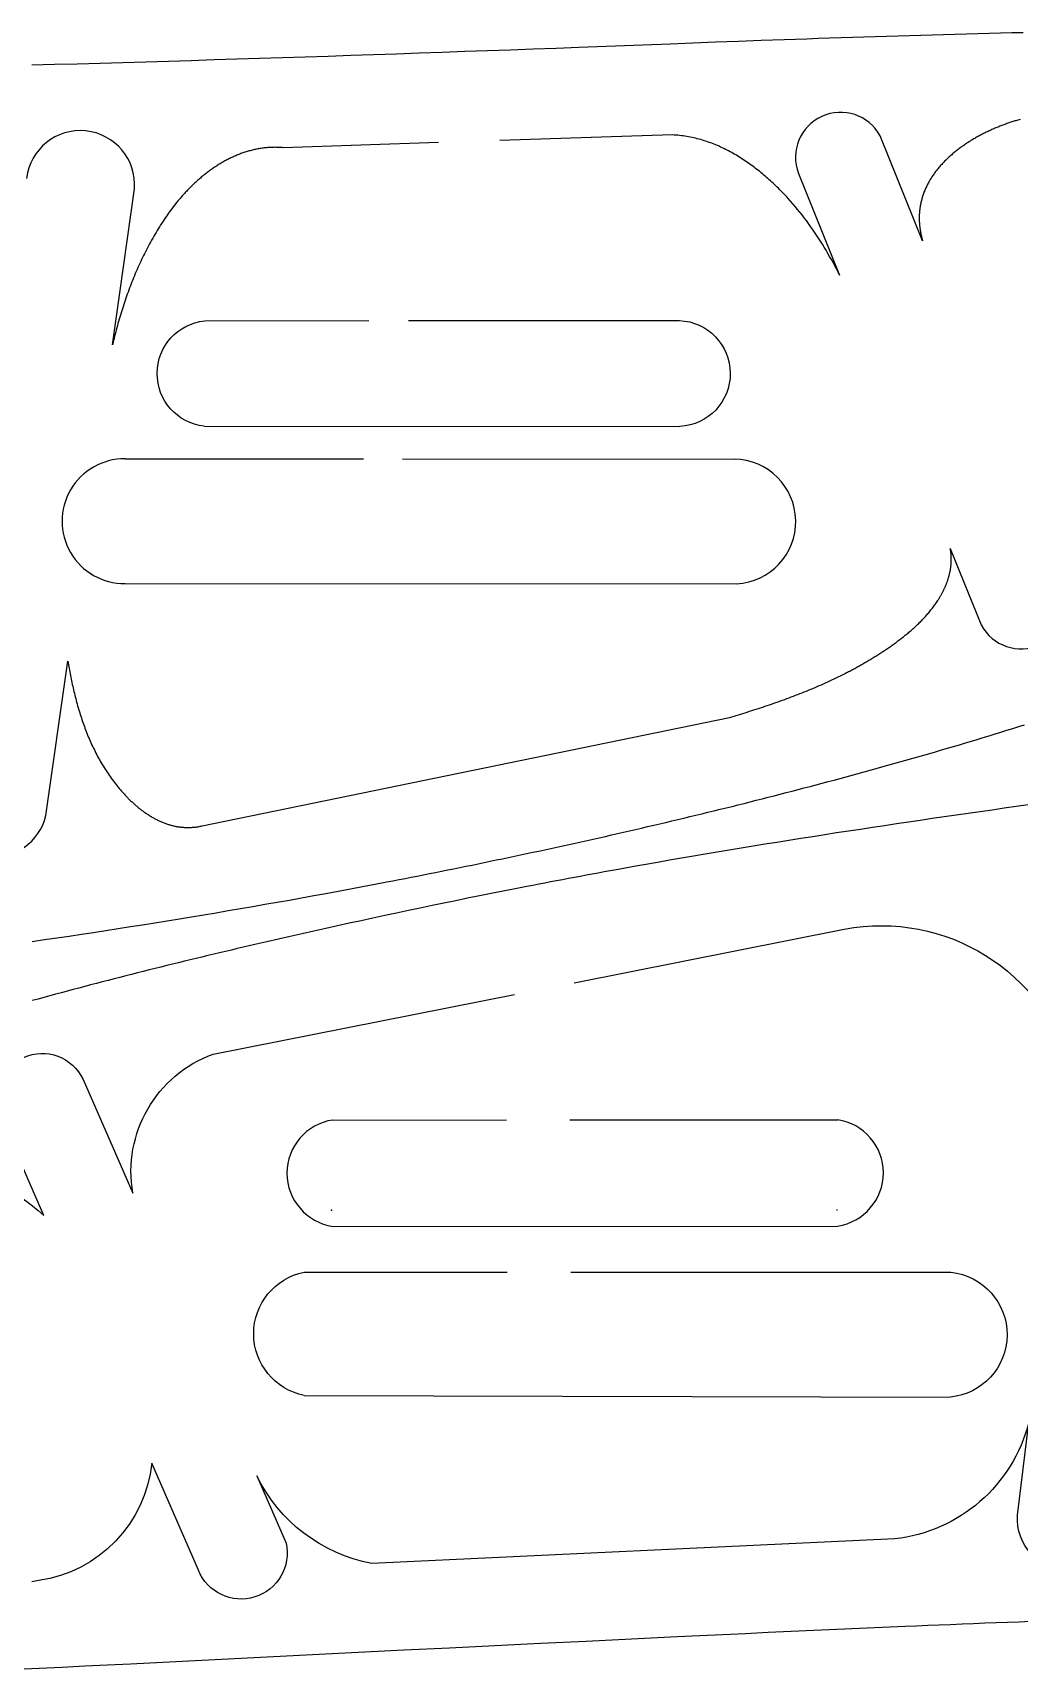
# Model space of a CAD drawing. Header units: millimetres. Extents: x 106 to 1096, y 85 to 181.
# Drawn here: x 667 to 721.7, y 87 to 177.7 of the extents above; entities that cross this region are included whole.
import ezdxf

# ---------------------------------------------------------------- set-up
doc = ezdxf.new("R2010")
doc.units = ezdxf.units.MM

msp = doc.modelspace()

# ---------------------------------------------------------------- linework, layer by layer
at = {"color": 40, "true_color": 0xffa600}
for p, q in [((676.554, 161.737), (685.652, 161.752)), ((687.851, 161.752), (702.88, 161.752)), ((676.518, 155.886), (702.907, 155.874)), ((672.131, 154.081), (685.357, 154.074)), ((687.516, 154.073), (705.928, 154.064)), ((672.131, 147.166), (706.053, 147.153)), ((683.652, 111.514), (711.652, 111.533)), ((682.063, 102.144), (717.895, 102.048))]:
    msp.add_line(p, q, dxfattribs=at)
at = {"color": 40, "linetype": 'Continuous', "lineweight": 25, "true_color": 0xffa600}
for points in [[(721.955, 177.713), (721.324, 177.699), (720.693, 177.684), (720.061, 177.669), (719.429, 177.654), (718.798, 177.637), (718.166, 177.621), (717.534, 177.603), (716.903, 177.586), (716.271, 177.567), (715.639, 177.549), (715.007, 177.53), (714.375, 177.51), (713.743, 177.49), (713.111, 177.47), (712.479, 177.449), (711.847, 177.428), (711.215, 177.407), (710.582, 177.386), (709.95, 177.364), (708.686, 177.319), (707.421, 177.274), (706.157, 177.227), (704.892, 177.181), (703.627, 177.133), (702.362, 177.086), (699.832, 176.99), (697.303, 176.894), (696.038, 176.847), (694.773, 176.8), (693.508, 176.754), (692.244, 176.708), (690.979, 176.663), (689.714, 176.618), (688.45, 176.574), (687.185, 176.531), (685.921, 176.488), (684.656, 176.445), (683.392, 176.403), (682.127, 176.362), (680.863, 176.321), (679.598, 176.281), (678.334, 176.241), (677.07, 176.202), (675.805, 176.163), (674.541, 176.125), (673.277, 176.088), (672.012, 176.051), (670.748, 176.014), (669.484, 175.978), (668.22, 175.943), (666.955, 175.908)], [(666.99, 127.32), (667.67, 127.418), (668.351, 127.518), (669.031, 127.618), (669.711, 127.72), (670.391, 127.822), (671.071, 127.926), (671.751, 128.031), (672.43, 128.137), (673.11, 128.244), (673.789, 128.352), (674.468, 128.461), (675.146, 128.571), (675.825, 128.683), (676.504, 128.795), (677.182, 128.909), (677.86, 129.024), (678.538, 129.14), (679.215, 129.257), (679.893, 129.375), (680.57, 129.494), (681.247, 129.614), (681.924, 129.736), (682.601, 129.858), (683.277, 129.982), (683.954, 130.107), (684.63, 130.233), (685.306, 130.36), (685.981, 130.488), (686.657, 130.617), (686.994, 130.683), (687.332, 130.748), (687.669, 130.814), (688.007, 130.88), (688.344, 130.946), (688.682, 131.012), (689.019, 131.079), (689.356, 131.146), (689.693, 131.214), (690.03, 131.281), (690.367, 131.349), (690.704, 131.418), (691.041, 131.486), (691.378, 131.555), (691.715, 131.624), (692.052, 131.694), (692.389, 131.764), (692.725, 131.834), (693.062, 131.904), (693.398, 131.974), (693.735, 132.045), (694.071, 132.117), (694.408, 132.188), (694.744, 132.26), (695.08, 132.332), (695.416, 132.404), (695.752, 132.477), (696.088, 132.55), (696.424, 132.624), (696.76, 132.697), (697.096, 132.771), (697.432, 132.846), (697.767, 132.92), (698.103, 132.995), (698.439, 133.07), (698.774, 133.146), (699.109, 133.222), (699.445, 133.298), (699.78, 133.374), (700.115, 133.451), (700.45, 133.528), (700.785, 133.606), (701.12, 133.684), (701.455, 133.762), (701.79, 133.84), (702.124, 133.919), (702.459, 133.999), (702.794, 134.078), (703.128, 134.158), (703.462, 134.238), (703.797, 134.319), (704.131, 134.399), (704.465, 134.481), (704.799, 134.562), (705.133, 134.644), (705.467, 134.726), (705.801, 134.809), (706.135, 134.892), (706.468, 134.975), (706.802, 135.059), (707.135, 135.143), (707.469, 135.227), (707.802, 135.312), (708.135, 135.397), (708.468, 135.483), (708.801, 135.569), (709.134, 135.655), (709.467, 135.741), (709.8, 135.828), (710.132, 135.916), (710.465, 136.003), (710.797, 136.091), (711.13, 136.18), (711.462, 136.269), (711.794, 136.358), (712.126, 136.448), (712.458, 136.537), (712.79, 136.628), (713.122, 136.719), (713.453, 136.81), (713.785, 136.901), (714.116, 136.993), (714.448, 137.086), (714.779, 137.178), (715.11, 137.272), (715.441, 137.365), (715.772, 137.459), (716.103, 137.554), (716.433, 137.649), (716.764, 137.744), (717.094, 137.84), (717.424, 137.937), (717.754, 138.034), (718.084, 138.131), (718.414, 138.229), (718.743, 138.327), (719.073, 138.426), (719.402, 138.525), (719.731, 138.625), (720.06, 138.725), (720.389, 138.826), (720.717, 138.927), (721.046, 139.029), (721.374, 139.131), (721.702, 139.234), (722.03, 139.337)], [(722.216, 134.885), (721.552, 134.792), (720.888, 134.7), (720.224, 134.606), (719.56, 134.512), (718.896, 134.417), (718.233, 134.322), (717.569, 134.225), (716.905, 134.129), (716.242, 134.031), (715.579, 133.933), (714.915, 133.834), (714.252, 133.735), (713.589, 133.635), (712.926, 133.534), (712.263, 133.433), (711.6, 133.331), (710.938, 133.228), (710.275, 133.125), (709.613, 133.02), (708.95, 132.915), (708.288, 132.809), (707.626, 132.703), (706.964, 132.595), (706.303, 132.487), (705.641, 132.378), (704.979, 132.267), (704.318, 132.156), (703.657, 132.044), (702.996, 131.931), (702.335, 131.817), (701.675, 131.702), (701.014, 131.585), (700.354, 131.468), (699.694, 131.35), (699.364, 131.29), (699.034, 131.23), (698.705, 131.17), (698.375, 131.11), (698.045, 131.049), (697.715, 130.988), (697.386, 130.927), (697.056, 130.865), (696.727, 130.803), (696.397, 130.741), (696.068, 130.679), (695.739, 130.616), (695.409, 130.553), (695.08, 130.489), (694.751, 130.426), (694.422, 130.362), (693.764, 130.233), (693.106, 130.104), (692.448, 129.973), (691.791, 129.841), (691.133, 129.708), (690.476, 129.574), (689.819, 129.439), (689.163, 129.303), (688.506, 129.166), (687.85, 129.028), (687.194, 128.889), (686.538, 128.749), (685.883, 128.608), (685.227, 128.466), (684.572, 128.324), (683.917, 128.18), (683.262, 128.035), (682.608, 127.89), (681.953, 127.743), (681.299, 127.595), (680.645, 127.447), (679.992, 127.297), (679.665, 127.222), (679.338, 127.146), (679.012, 127.07), (678.685, 126.994), (678.359, 126.918), (678.032, 126.841), (677.706, 126.764), (677.38, 126.687), (677.054, 126.609), (676.727, 126.531), (676.401, 126.453), (676.075, 126.375), (675.75, 126.296), (675.424, 126.216), (675.098, 126.137), (674.772, 126.057), (674.447, 125.977), (674.121, 125.896), (673.796, 125.815), (673.471, 125.734), (673.146, 125.653), (672.82, 125.571), (672.495, 125.489), (672.171, 125.406), (671.846, 125.323), (671.521, 125.24), (671.196, 125.156), (670.872, 125.072), (670.547, 124.988), (670.223, 124.903), (669.899, 124.818), (669.574, 124.732), (669.25, 124.646), (668.926, 124.56), (668.602, 124.474), (668.278, 124.387), (667.955, 124.299), (667.631, 124.212), (667.308, 124.124), (666.984, 124.035)], [(666.111, 86.952), (667.375, 87.013), (668.638, 87.074), (669.902, 87.137), (671.166, 87.2), (672.429, 87.263), (674.957, 87.391), (677.484, 87.519), (680.011, 87.646), (682.538, 87.773), (685.066, 87.898), (687.593, 88.023), (690.12, 88.147), (692.648, 88.271), (695.175, 88.394), (697.702, 88.517), (700.23, 88.64), (702.757, 88.762), (704.021, 88.822), (705.285, 88.883), (706.549, 88.942), (707.813, 89.001), (709.077, 89.06), (710.341, 89.117), (711.604, 89.174), (712.868, 89.23), (714.132, 89.285), (715.397, 89.339), (716.029, 89.366), (716.661, 89.392), (717.293, 89.419), (717.925, 89.444), (718.557, 89.47), (719.189, 89.495), (719.821, 89.52), (720.453, 89.544), (721.085, 89.568), (721.717, 89.592), (722.35, 89.616)]]:
    msp.add_lwpolyline(points, dxfattribs=at)
for points in [[(721.775, 172.903), (721.718, 172.887), (721.661, 172.87), (721.605, 172.854), (721.548, 172.836), (721.492, 172.819), (721.435, 172.801), (721.379, 172.783), (721.323, 172.765), (721.266, 172.747), (721.21, 172.728), (721.154, 172.709), (721.098, 172.69), (721.043, 172.67), (720.987, 172.65), (720.931, 172.63), (720.876, 172.61), (720.82, 172.589), (720.765, 172.568), (720.71, 172.547), (720.654, 172.525), (720.599, 172.503), (720.545, 172.481), (720.49, 172.459), (720.435, 172.436), (720.38, 172.413), (720.326, 172.39), (720.271, 172.366), (720.217, 172.342), (720.163, 172.318), (720.109, 172.293), (720.055, 172.268), (720.001, 172.243), (719.947, 172.217), (719.894, 172.191), (719.84, 172.165), (719.787, 172.138), (719.733, 172.111), (719.68, 172.084), (719.627, 172.056), (719.574, 172.028), (719.521, 172), (719.469, 171.971), (719.416, 171.942), (719.364, 171.913), (719.312, 171.883), (719.26, 171.853), (719.208, 171.823), (719.156, 171.792), (719.104, 171.761), (719.053, 171.73), (719.001, 171.698), (718.95, 171.666), (718.9, 171.633), (718.849, 171.6), (718.799, 171.567), (718.748, 171.534), (718.698, 171.5), (718.649, 171.466), (718.599, 171.431), (718.55, 171.396), (718.501, 171.361), (718.452, 171.325), (718.404, 171.289), (718.356, 171.253), (718.308, 171.216), (718.261, 171.179), (718.214, 171.142), (718.167, 171.104), (718.12, 171.066), (718.074, 171.028), (718.028, 170.989), (717.983, 170.95), (717.938, 170.911), (717.893, 170.871), (717.849, 170.831), (717.805, 170.791), (717.761, 170.75), (717.718, 170.709), (717.676, 170.668), (717.633, 170.626), (717.591, 170.584), (717.55, 170.542), (717.509, 170.499), (717.469, 170.456), (717.429, 170.413), (717.389, 170.369), (717.35, 170.325), (717.311, 170.281), (717.273, 170.236), (717.236, 170.191), (717.199, 170.146), (717.162, 170.1), (717.126, 170.054), (717.091, 170.008), (717.056, 169.961), (717.021, 169.914), (716.987, 169.867), (716.954, 169.819), (716.922, 169.771), (716.89, 169.723), (716.858, 169.674), (716.827, 169.625), (716.797, 169.576), (716.767, 169.526), (716.738, 169.476), (716.71, 169.426), (716.682, 169.376), (716.655, 169.325), (716.629, 169.273), (716.603, 169.222), (716.578, 169.17), (716.554, 169.118), (716.53, 169.065), (716.507, 169.013), (716.485, 168.959), (716.463, 168.906), (716.442, 168.852), (716.422, 168.798), (716.403, 168.744), (716.384, 168.689), (716.367, 168.634), (716.349, 168.579), (716.333, 168.523), (716.318, 168.467), (716.303, 168.411), (716.289, 168.354), (716.276, 168.297), (716.264, 168.24), (716.252, 168.182), (716.247, 168.153), (716.242, 168.124), (716.237, 168.095), (716.232, 168.066), (716.227, 168.037), (716.223, 168.008), (716.219, 167.978), (716.215, 167.949), (716.211, 167.919), (716.208, 167.89), (716.204, 167.86), (716.201, 167.83), (716.199, 167.801), (716.196, 167.771), (716.194, 167.741), (716.191, 167.711), (716.19, 167.68), (716.188, 167.65), (716.186, 167.62), (716.185, 167.59), (716.184, 167.559), (716.183, 167.529), (716.183, 167.498), (716.182, 167.467), (716.182, 167.437), (716.182, 167.406), (716.183, 167.375), (716.183, 167.344), (716.184, 167.313), (716.185, 167.282), (716.187, 167.25), (716.188, 167.219), (716.19, 167.188), (716.192, 167.156), (716.194, 167.125), (716.197, 167.093), (716.2, 167.062), (716.203, 167.03), (716.206, 166.998), (716.209, 166.966), (716.213, 166.934), (716.217, 166.902), (716.221, 166.87), (716.226, 166.838), (716.231, 166.805), (716.236, 166.773), (716.241, 166.741), (716.247, 166.708), (716.252, 166.676), (716.258, 166.643), (716.265, 166.61), (716.271, 166.577), (716.278, 166.544), (716.285, 166.511), (716.293, 166.478), (716.3, 166.445), (716.308, 166.412), (716.316, 166.379), (716.325, 166.346), (716.334, 166.312), (716.342, 166.279), (716.352, 166.245), (716.361, 166.211), (716.371, 166.178), (714.015, 171.998, 0.933284), (709.482, 169.915), (711.769, 164.264), (711.681, 164.439), (711.59, 164.614), (711.499, 164.788), (711.405, 164.962), (711.31, 165.134), (711.213, 165.307), (711.115, 165.478), (711.015, 165.648), (710.913, 165.818), (710.81, 165.986), (710.705, 166.154), (710.598, 166.32), (710.49, 166.486), (710.38, 166.65), (710.268, 166.813), (710.154, 166.975), (710.039, 167.136), (709.921, 167.295), (709.802, 167.453), (709.682, 167.61), (709.559, 167.765), (709.435, 167.918), (709.308, 168.07), (709.18, 168.221), (709.05, 168.37), (708.918, 168.517), (708.851, 168.59), (708.784, 168.662), (708.717, 168.734), (708.649, 168.806), (708.58, 168.877), (708.511, 168.947), (708.441, 169.017), (708.371, 169.087), (708.301, 169.156), (708.23, 169.225), (708.158, 169.293), (708.086, 169.361), (708.014, 169.428), (707.941, 169.495), (707.868, 169.561), (707.794, 169.626), (707.719, 169.692), (707.644, 169.756), (707.569, 169.82), (707.493, 169.884), (707.416, 169.947), (707.339, 170.009), (707.262, 170.071), (707.184, 170.132), (707.105, 170.192), (707.027, 170.252), (706.947, 170.311), (706.867, 170.37), (706.787, 170.428), (706.706, 170.485), (706.624, 170.541), (706.542, 170.597), (706.46, 170.652), (706.377, 170.706), (706.294, 170.76), (706.21, 170.812), (706.126, 170.864), (706.041, 170.915), (705.956, 170.965), (705.87, 171.014), (705.784, 171.062), (705.697, 171.109), (705.61, 171.155), (705.523, 171.201), (705.435, 171.245), (705.346, 171.289), (705.257, 171.331), (705.168, 171.373), (705.078, 171.413), (704.988, 171.452), (704.897, 171.49), (704.806, 171.528), (704.714, 171.564), (704.622, 171.598), (704.53, 171.632), (704.437, 171.665), (704.344, 171.696), (704.25, 171.726), (704.156, 171.755), (704.061, 171.783), (703.966, 171.81), (703.87, 171.835), (703.774, 171.859), (703.678, 171.882), (703.581, 171.903), (703.484, 171.923), (703.386, 171.942), (703.288, 171.959), (703.19, 171.975), (703.091, 171.989), (702.992, 172.002), (702.892, 172.014), (702.792, 172.024), (702.692, 172.033), (702.591, 172.04), (702.49, 172.046), (692.914, 171.732)], [(689.518, 171.62), (680.908, 171.338), (680.845, 171.343), (680.782, 171.348), (680.719, 171.351), (680.657, 171.354), (680.594, 171.356), (680.531, 171.357), (680.469, 171.358), (680.407, 171.357), (680.345, 171.356), (680.283, 171.354), (680.221, 171.352), (680.16, 171.349), (680.098, 171.345), (680.037, 171.34), (679.976, 171.335), (679.915, 171.329), (679.854, 171.322), (679.793, 171.314), (679.732, 171.306), (679.672, 171.297), (679.612, 171.288), (679.552, 171.277), (679.492, 171.267), (679.432, 171.255), (679.372, 171.243), (679.313, 171.23), (679.254, 171.216), (679.195, 171.202), (679.136, 171.188), (679.077, 171.172), (679.019, 171.156), (678.96, 171.14), (678.902, 171.122), (678.844, 171.104), (678.786, 171.086), (678.729, 171.067), (678.671, 171.047), (678.614, 171.027), (678.557, 171.007), (678.5, 170.985), (678.444, 170.963), (678.387, 170.941), (678.331, 170.918), (678.275, 170.894), (678.219, 170.87), (678.163, 170.846), (678.108, 170.821), (678.053, 170.795), (677.998, 170.769), (677.943, 170.742), (677.888, 170.715), (677.834, 170.687), (677.78, 170.659), (677.726, 170.631), (677.672, 170.601), (677.619, 170.572), (677.565, 170.542), (677.512, 170.511), (677.459, 170.48), (677.407, 170.449), (677.354, 170.417), (677.302, 170.385), (677.25, 170.352), (677.199, 170.319), (677.147, 170.285), (677.096, 170.251), (677.045, 170.217), (676.995, 170.182), (676.944, 170.147), (676.894, 170.111), (676.844, 170.075), (676.794, 170.039), (676.745, 170.002), (676.696, 169.965), (676.647, 169.927), (676.598, 169.889), (676.55, 169.851), (676.501, 169.813), (676.453, 169.774), (676.406, 169.735), (676.358, 169.695), (676.311, 169.655), (676.264, 169.615), (676.218, 169.574), (676.172, 169.534), (676.126, 169.493), (676.08, 169.451), (676.034, 169.409), (675.989, 169.367), (675.944, 169.325), (675.9, 169.283), (675.855, 169.24), (675.811, 169.197), (675.767, 169.154), (675.724, 169.11), (675.681, 169.066), (675.638, 169.022), (675.595, 168.978), (675.553, 168.934), (675.511, 168.889), (675.469, 168.844), (675.428, 168.799), (675.387, 168.753), (675.346, 168.708), (675.305, 168.662), (675.265, 168.616), (675.225, 168.57), (675.185, 168.524), (675.146, 168.477), (675.107, 168.43), (675.068, 168.383), (675.029, 168.336), (674.99, 168.289), (674.952, 168.241), (674.877, 168.146), (674.802, 168.049), (674.729, 167.952), (674.656, 167.854), (674.584, 167.756), (674.514, 167.657), (674.444, 167.557), (674.375, 167.457), (674.307, 167.356), (674.239, 167.255), (674.173, 167.153), (674.107, 167.05), (674.042, 166.948), (673.978, 166.844), (673.915, 166.74), (673.852, 166.636), (673.79, 166.531), (673.729, 166.426), (673.669, 166.32), (673.609, 166.214), (673.55, 166.107), (673.492, 166), (673.434, 165.893), (673.378, 165.785), (673.322, 165.677), (673.266, 165.569), (673.212, 165.46), (673.158, 165.35), (673.104, 165.241), (673.052, 165.131), (673, 165.02), (672.949, 164.91), (672.898, 164.799), (672.848, 164.687), (672.799, 164.576), (672.751, 164.464), (672.703, 164.351), (672.656, 164.239), (672.609, 164.126), (672.563, 164.013), (672.518, 163.899), (672.473, 163.786), (672.429, 163.672), (672.386, 163.558), (672.343, 163.443), (672.301, 163.329), (672.259, 163.214), (672.219, 163.099), (672.178, 162.983), (672.139, 162.868), (672.099, 162.752), (672.061, 162.636), (672.023, 162.52), (671.986, 162.404), (671.949, 162.288), (671.913, 162.171), (671.877, 162.055), (671.842, 161.938), (671.808, 161.821), (671.774, 161.704), (671.741, 161.587), (671.708, 161.47), (671.676, 161.352), (671.644, 161.235), (671.613, 161.117), (671.582, 161), (671.552, 160.882), (671.522, 160.764), (671.493, 160.647), (671.465, 160.529), (671.437, 160.411), (672.658, 169.053, 0.97632), (666.665, 169.636)], [(661.756, 134.877, 0.86459), (667.748, 134.294), (668.958, 142.863), (668.975, 142.763), (668.992, 142.664), (669.01, 142.564), (669.028, 142.465), (669.046, 142.366), (669.065, 142.266), (669.084, 142.167), (669.103, 142.067), (669.123, 141.968), (669.144, 141.869), (669.164, 141.77), (669.185, 141.67), (669.207, 141.571), (669.229, 141.472), (669.251, 141.374), (669.274, 141.275), (669.297, 141.176), (669.321, 141.078), (669.346, 140.979), (669.37, 140.881), (669.396, 140.783), (669.422, 140.685), (669.448, 140.587), (669.475, 140.489), (669.502, 140.391), (669.53, 140.294), (669.558, 140.197), (669.587, 140.1), (669.617, 140.003), (669.647, 139.906), (669.678, 139.81), (669.709, 139.714), (669.741, 139.618), (669.774, 139.522), (669.807, 139.427), (669.841, 139.331), (669.875, 139.236), (669.911, 139.141), (669.946, 139.047), (669.983, 138.953), (670.02, 138.859), (670.058, 138.765), (670.096, 138.672), (670.135, 138.579), (670.175, 138.486), (670.216, 138.394), (670.257, 138.302), (670.299, 138.21), (670.342, 138.118), (670.385, 138.027), (670.43, 137.937), (670.475, 137.846), (670.52, 137.756), (670.567, 137.667), (670.614, 137.577), (670.663, 137.489), (670.712, 137.4), (670.761, 137.312), (670.812, 137.225), (670.864, 137.137), (670.916, 137.051), (670.969, 136.964), (671.023, 136.878), (671.078, 136.793), (671.134, 136.708), (671.19, 136.624), (671.248, 136.539), (671.306, 136.456), (671.366, 136.373), (671.426, 136.29), (671.487, 136.208), (671.549, 136.127), (671.613, 136.046), (671.677, 135.965), (671.742, 135.885), (671.808, 135.806), (671.875, 135.727), (671.942, 135.648), (671.977, 135.61), (672.011, 135.571), (672.046, 135.532), (672.081, 135.494), (672.116, 135.456), (672.152, 135.418), (672.188, 135.38), (672.224, 135.343), (672.26, 135.305), (672.296, 135.268), (672.333, 135.231), (672.37, 135.195), (672.407, 135.158), (672.444, 135.122), (672.482, 135.086), (672.52, 135.051), (672.558, 135.016), (672.596, 134.981), (672.635, 134.946), (672.673, 134.911), (672.712, 134.877), (672.751, 134.843), (672.791, 134.81), (672.83, 134.777), (672.87, 134.744), (672.91, 134.711), (672.95, 134.679), (672.991, 134.647), (673.032, 134.616), (673.072, 134.585), (673.113, 134.554), (673.155, 134.524), (673.196, 134.494), (673.238, 134.464), (673.28, 134.435), (673.322, 134.406), (673.364, 134.378), (673.407, 134.35), (673.45, 134.323), (673.493, 134.296), (673.536, 134.269), (673.579, 134.243), (673.623, 134.217), (673.666, 134.192), (673.71, 134.167), (673.755, 134.143), (673.799, 134.119), (673.843, 134.096), (673.888, 134.073), (673.933, 134.05), (673.978, 134.028), (674.024, 134.007), (674.069, 133.986), (674.115, 133.966), (674.161, 133.946), (674.207, 133.927), (674.253, 133.908), (674.299, 133.89), (674.346, 133.873), (674.393, 133.856), (674.44, 133.839), (674.487, 133.824), (674.534, 133.808), (674.582, 133.794), (674.63, 133.78), (674.678, 133.766), (674.726, 133.754), (674.774, 133.741), (674.822, 133.73), (674.871, 133.719), (674.92, 133.709), (674.969, 133.699), (675.018, 133.69), (675.067, 133.682), (675.117, 133.674), (675.166, 133.668), (675.216, 133.661), (675.266, 133.656), (675.316, 133.651), (675.367, 133.647), (675.417, 133.643), (675.468, 133.641), (675.518, 133.639), (675.569, 133.637), (675.621, 133.637), (675.672, 133.637), (675.723, 133.638), (675.775, 133.64), (675.827, 133.643), (675.878, 133.646), (675.931, 133.65), (675.983, 133.655), (676.035, 133.661), (676.088, 133.667), (676.14, 133.674), (676.193, 133.682), (676.246, 133.691), (676.299, 133.701), (676.353, 133.712), (676.406, 133.723), (705.668, 139.743), (705.791, 139.779), (705.913, 139.816), (706.036, 139.853), (706.158, 139.89), (706.281, 139.927), (706.403, 139.965), (706.526, 140.003), (706.648, 140.041), (706.771, 140.08), (706.893, 140.119), (707.016, 140.158), (707.138, 140.197), (707.26, 140.237), (707.383, 140.277), (707.505, 140.317), (707.627, 140.358), (707.749, 140.399), (707.871, 140.441), (707.993, 140.482), (708.115, 140.524), (708.236, 140.567), (708.358, 140.61), (708.479, 140.653), (708.601, 140.697), (708.722, 140.741), (708.843, 140.785), (708.964, 140.83), (709.085, 140.875), (709.206, 140.921), (709.326, 140.967), (709.446, 141.014), (709.567, 141.061), (709.686, 141.108), (709.806, 141.156), (709.926, 141.205), (710.045, 141.254), (710.165, 141.303), (710.283, 141.353), (710.402, 141.403), (710.521, 141.454), (710.639, 141.505), (710.757, 141.557), (710.875, 141.61), (710.993, 141.663), (711.11, 141.716), (711.227, 141.77), (711.344, 141.825), (711.46, 141.88), (711.576, 141.936), (711.692, 141.992), (711.808, 142.049), (711.923, 142.106), (712.038, 142.164), (712.153, 142.223), (712.21, 142.252), (712.267, 142.282), (712.325, 142.312), (712.381, 142.342), (712.438, 142.372), (712.495, 142.402), (712.552, 142.433), (712.609, 142.463), (712.665, 142.494), (712.722, 142.525), (712.778, 142.556), (712.834, 142.588), (712.89, 142.619), (712.947, 142.651), (713.003, 142.682), (713.058, 142.714), (713.114, 142.746), (713.17, 142.779), (713.226, 142.811), (713.281, 142.844), (713.337, 142.876), (713.392, 142.909), (713.447, 142.942), (713.502, 142.976), (713.557, 143.009), (713.612, 143.043), (713.667, 143.077), (713.722, 143.111), (713.776, 143.145), (713.831, 143.179), (713.885, 143.214), (713.94, 143.248), (713.994, 143.283), (714.048, 143.318), (714.102, 143.353), (714.156, 143.389), (714.21, 143.424), (714.263, 143.46), (714.317, 143.496), (714.37, 143.532), (714.423, 143.569), (714.477, 143.605), (714.53, 143.642), (714.583, 143.679), (714.636, 143.716), (714.688, 143.753), (714.741, 143.791), (714.793, 143.828), (714.846, 143.866), (714.898, 143.904), (714.95, 143.943), (715.002, 143.981), (715.054, 144.02), (715.105, 144.059), (715.157, 144.098), (715.208, 144.137), (715.259, 144.177), (715.31, 144.217), (715.36, 144.257), (715.411, 144.297), (715.461, 144.338), (715.511, 144.379), (715.561, 144.42), (715.61, 144.462), (715.659, 144.503), (715.708, 144.545), (715.757, 144.588), (715.806, 144.63), (715.854, 144.673), (715.902, 144.716), (715.95, 144.76), (715.997, 144.804), (716.044, 144.848), (716.091, 144.892), (716.137, 144.937), (716.183, 144.982), (716.229, 145.027), (716.275, 145.073), (716.32, 145.119), (716.364, 145.165), (716.409, 145.212), (716.453, 145.259), (716.497, 145.307), (716.54, 145.354), (716.583, 145.403), (716.625, 145.451), (716.668, 145.5), (716.709, 145.549), (716.751, 145.599), (716.792, 145.649), (716.832, 145.699), (716.872, 145.75), (716.912, 145.802), (716.951, 145.853), (716.99, 145.905), (717.028, 145.958), (717.066, 146.011), (717.103, 146.064), (717.14, 146.118), (717.176, 146.172), (717.212, 146.226), (717.229, 146.253), (717.247, 146.281), (717.264, 146.308), (717.281, 146.336), (717.298, 146.364), (717.315, 146.391), (717.331, 146.419), (717.348, 146.447), (717.364, 146.475), (717.38, 146.503), (717.396, 146.532), (717.412, 146.56), (717.428, 146.588), (717.443, 146.617), (717.459, 146.645), (717.474, 146.674), (717.489, 146.703), (717.503, 146.732), (717.518, 146.76), (717.532, 146.789), (717.547, 146.818), (717.561, 146.848), (717.574, 146.877), (717.588, 146.906), (717.601, 146.935), (717.614, 146.965), (717.627, 146.994), (717.64, 147.024), (717.653, 147.054), (717.665, 147.083), (717.677, 147.113), (717.689, 147.143), (717.701, 147.173), (717.712, 147.203), (717.723, 147.233), (717.734, 147.263), (717.745, 147.294), (717.756, 147.324), (717.766, 147.354), (717.776, 147.385), (717.786, 147.415), (717.795, 147.446), (717.805, 147.477), (717.814, 147.507), (717.823, 147.538), (717.831, 147.569), (717.84, 147.6), (717.848, 147.631), (717.856, 147.662), (717.863, 147.693), (717.87, 147.724), (717.877, 147.755), (717.884, 147.787), (717.891, 147.818), (717.897, 147.849), (717.903, 147.881), (717.909, 147.912), (717.914, 147.944), (717.919, 147.976), (717.924, 148.007), (717.928, 148.039), (717.933, 148.071), (717.937, 148.103), (717.94, 148.134), (717.944, 148.166), (717.947, 148.198), (717.95, 148.23), (717.952, 148.263), (717.954, 148.295), (717.956, 148.327), (717.958, 148.359), (717.959, 148.391), (717.96, 148.424), (717.96, 148.456), (717.961, 148.489), (717.961, 148.521), (717.96, 148.554), (717.96, 148.586), (717.959, 148.619), (717.957, 148.651), (717.956, 148.684), (717.954, 148.717), (717.951, 148.75), (717.949, 148.782), (717.946, 148.815), (717.942, 148.848), (717.939, 148.881), (717.935, 148.914), (717.93, 148.947), (717.925, 148.98), (717.92, 149.013), (717.915, 149.046), (717.909, 149.079), (717.903, 149.113), (719.621, 144.868, 0.94277), (724.154, 146.951)], [(697.04, 125.029), (712.028, 127.995, -0.389983), (724.637, 120.166)], [(655.63, 115.55, -0.229799), (667.632, 112.124), (665.25, 117.593, -0.993547), (669.803, 119.659), (672.566, 113.356, -0.363111), (677.015, 121.068), (693.742, 124.377)], [(727.636, 95.028, -0.97632), (721.633, 95.497), (722.259, 100.637, -0.312214), (714.821, 94.184), (685.814, 92.813, -0.235326), (679.435, 97.682), (681.069, 93.954, -0.918992), (676.2, 92.447), (673.613, 98.387, -0.344207), (667.342, 91.872), (667.249, 91.852), (667.157, 91.833), (667.064, 91.813), (666.971, 91.794)]]:
    msp.add_lwpolyline(points, format="xyb", dxfattribs=at)
at = {"color": 40, "true_color": 0xffa600}
for points in [[(676.518, 155.886, -0.896277), (676.554, 161.737)], [(702.88, 161.752, -0.955163), (702.907, 155.874)], [(672.131, 154.081, 1.008983), (672.131, 147.166)], [(706.053, 147.153, 0.967495), (705.928, 154.064)], [(682.063, 102.144, -0.818739), (682.063, 108.973), (693.319, 108.972)], [(717.937, 108.968, -0.907283), (717.895, 102.048)]]:
    msp.add_lwpolyline(points, format="xyb", dxfattribs=at)
for points in [[(683.649, 117.414), (693.289, 117.421)], [(696.803, 117.423), (711.671, 117.427)], [(696.854, 108.971), (717.937, 108.968)]]:
    msp.add_lwpolyline(points, dxfattribs=at)
for centre, radius, start, end in [((684.099, 114.464), 2.984, 98.67541, 261.39031), ((711.213, 114.48), 2.979, 278.47375, 81.55388), ((711.619, 114.93), 2.497, 269.29981, 270.77774)]:
    msp.add_arc(centre, radius, start, end, dxfattribs=at)
msp.add_point((683.587, 112.414), dxfattribs=at)

doc.saveas('drawing.dxf')
